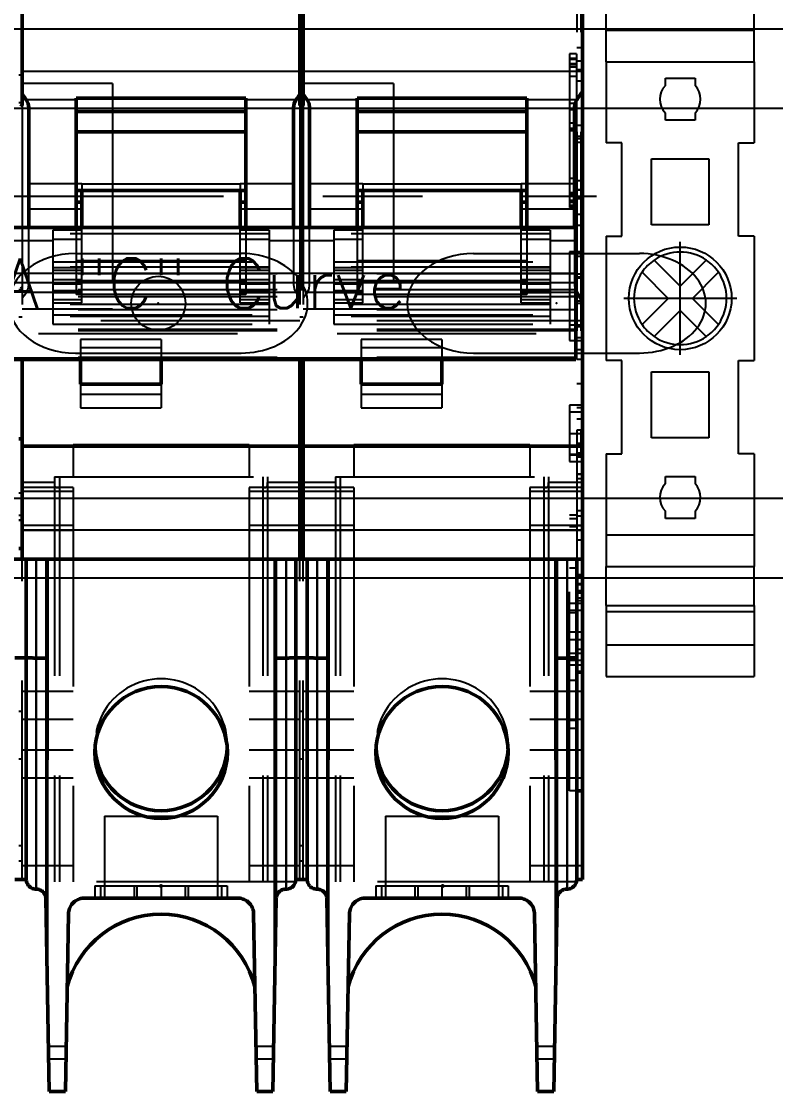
# Model space of a CAD drawing. Header units: inches. Extents: x 0.1 to 89.7, y 0.1 to 57.6.
# Drawn here: x 10.906 to 12.804, y 16.532 to 19.226 of the extents above; entities that cross this region are included whole.
import ezdxf
from ezdxf.enums import TextEntityAlignment as Align

# ---------------------------------------------------------------- set-up
doc = ezdxf.new("R2010")
doc.units = ezdxf.units.IN
doc.header["$MEASUREMENT"] = 0
for name, pattern in [('CENTER', [2, 1.25, -0.25, 0.25, -0.25]), ('DASHED', [0.75, 0.5, -0.25]), ('DOT_CENTER', [14, 12, -1, 0, -1])]:
    doc.linetypes.add(name, pattern=pattern)
for name, color, linetype in [('1', 7, 'Continuous'), ('PMISC', 7, 'Continuous'), ('PRTG', 130, 'Continuous'), ('PSYMS', 7, 'Continuous')]:
    doc.layers.add(name, color=color, linetype=linetype)
for name, color, linetype, lineweight in [('2d ConnectionPoints', 7, 'Continuous', 50), ('AM_0', 7, 'Continuous', 50), ('AM_4', 3, 'Continuous', 25), ('AM_7', 7, 'CENTER', 25), ('AM_9', 6, 'DASHED', 25)]:
    doc.layers.add(name, color=color, linetype=linetype, lineweight=lineweight)
doc.styles.get("Standard").update_dxf_attribs({"font": 'arial.ttf'})
doc.styles.add('WD', font='romans.shx', dxfattribs={"height": 0.185})

# ---------------------------------------------------------------- blocks, each defined once
blk = doc.blocks.new('E_NS_35_N-select__2', base_point=(-140.35, 64.25))
at = {"color": 7, "linetype": 'Continuous'}
for p, q in [((-138.317, 73.75), (-140.35, 73.75)), ((-140.35, 64.25), (-140.35, 73.75)), ((-138.317, 73.75), (-136.174, 73.75)), ((-138.317, 64.25), (-138.317, 73.75)), ((-136.174, 73.75), (-135.791, 73.75)), ((-136.174, 64.25), (-136.174, 73.75)), ((-133.283, 73.75), (-135.791, 73.75)), ((-135.791, 73.75), (-135.791, 64.25)), ((-131.25, 73.75), (-133.283, 73.75)), ((-133.283, 64.25), (-133.283, 73.75)), ((-131.25, 73.75), (-126.05, 73.75)), ((-131.25, 64.25), (-131.25, 73.75)), ((-126.05, 72.75), (-126.05, 73.75)), ((-120.05, 73.75), (-120.05, 72.75)), ((-120.05, 73.75), (-112.05, 73.75)), ((-112.05, 72.75), (-112.05, 73.75)), ((-106.05, 73.75), (-106.05, 72.75)), ((-106.05, 73.75), (-100.85, 73.75)), ((-100.85, 73.75), (-98.817, 73.75)), ((-100.85, 64.25), (-100.85, 73.75)), ((-96.309, 73.75), (-98.817, 73.75)), ((-98.817, 64.25), (-98.817, 73.75)), ((-96.309, 73.75), (-95.926, 73.75)), ((-96.309, 64.25), (-96.309, 73.75)), ((-95.926, 73.75), (-93.783, 73.75)), ((-95.926, 64.25), (-95.926, 73.75)), ((-93.783, 73.75), (-91.75, 73.75)), ((-93.783, 64.25), (-93.783, 73.75)), ((-91.75, 64.25), (-91.75, 73.75)), ((-120.05, 72.75), (-126.05, 72.75)), ((-106.05, 72.75), (-112.05, 72.75)), ((-117.726, 71.454), (-117.727, 71.455)), ((-116.05, 69.778), (-117.726, 71.454)), ((-114.374, 71.454), (-116.05, 69.778)), ((-114.373, 71.455), (-114.374, 71.454)), ((-125.025, 67.156), (-125.025, 70.844)), ((-125.025, 70.844), (-120.775, 70.844)), ((-120.775, 70.844), (-120.775, 67.156)), ((-118.505, 70.677), (-118.504, 70.676)), ((-118.504, 70.676), (-116.828, 69)), ((-115.272, 69), (-113.596, 70.676)), ((-113.596, 70.676), (-113.595, 70.677)), ((-111.325, 67.156), (-111.325, 70.844)), ((-111.325, 70.844), (-107.075, 70.844)), ((-107.075, 70.844), (-107.075, 67.156)), ((-130.2, 68.045), (-130.2, 69.955)), ((-130.2, 69.955), (-129.739, 69.955)), ((-127.961, 69.955), (-127.5, 69.955)), ((-127.5, 69.955), (-127.5, 68.045)), ((-104.6, 69.955), (-104.139, 69.955)), ((-104.6, 68.045), (-104.6, 69.955)), ((-102.361, 69.955), (-101.9, 69.955)), ((-101.9, 69.955), (-101.9, 68.045)), ((-116.828, 69), (-118.504, 67.324)), ((-113.596, 67.324), (-115.272, 69)), ((-117.726, 66.546), (-116.05, 68.222)), ((-116.05, 68.222), (-114.374, 66.546)), ((-129.739, 68.045), (-130.2, 68.045)), ((-127.5, 68.045), (-127.961, 68.045)), ((-104.139, 68.045), (-104.6, 68.045)), ((-101.9, 68.045), (-102.361, 68.045)), ((-120.775, 67.156), (-125.025, 67.156)), ((-118.504, 67.324), (-118.505, 67.323)), ((-113.595, 67.323), (-113.596, 67.324)), ((-107.075, 67.156), (-111.325, 67.156)), ((-117.727, 66.545), (-117.726, 66.546)), ((-114.374, 66.546), (-114.373, 66.545)), ((-126.05, 65.25), (-126.05, 64.25)), ((-120.05, 65.25), (-126.05, 65.25)), ((-120.05, 64.25), (-120.05, 65.25)), ((-112.05, 65.25), (-112.05, 64.25)), ((-106.05, 65.25), (-112.05, 65.25)), ((-106.05, 64.25), (-106.05, 65.25)), ((-138.317, 64.25), (-140.35, 64.25)), ((-138.317, 64.25), (-136.174, 64.25)), ((-136.174, 64.25), (-135.791, 64.25)), ((-133.283, 64.25), (-135.791, 64.25)), ((-131.25, 64.25), (-133.283, 64.25)), ((-131.25, 64.25), (-126.05, 64.25)), ((-120.05, 64.25), (-112.05, 64.25)), ((-106.05, 64.25), (-100.85, 64.25)), ((-100.85, 64.25), (-98.817, 64.25)), ((-96.309, 64.25), (-98.817, 64.25)), ((-96.309, 64.25), (-95.926, 64.25)), ((-95.926, 64.25), (-93.783, 64.25)), ((-93.783, 64.25), (-91.75, 64.25))]:
    blk.add_line(p, q, dxfattribs=at)
blk.add_circle((-116.05, 69), 3.3, dxfattribs=at)
for centre, radius, start, end in [((-116.05, 69), 2.973, 55.66247, 124.33753), ((-116.05, 69), 2.972, 124.33441, 145.66559), ((-116.05, 69), 2.972, 34.33441, 55.66559), ((-128.85, 69), 1.305, 47.03291, 132.96709), ((-116.05, 69), 2.973, 145.66247, 214.33753), ((-116.05, 69), 2.973, 325.66247, 34.33753), ((-103.25, 69), 1.305, 47.03291, 132.96709), ((-128.85, 69), 1.305, 227.03291, 312.96709), ((-103.25, 69), 1.305, 227.03291, 312.96709), ((-116.05, 69), 2.972, 214.33441, 235.66559), ((-116.05, 69), 2.972, 304.33441, 325.66559), ((-116.05, 69), 2.973, 235.66247, 304.33753)]:
    blk.add_arc(centre, radius, start, end, dxfattribs=at)
at = {"layer": '1', "color": 2, "linetype": 'DOT_CENTER'}
for p, q in [((-116.05, 72.63), (-116.05, 65.37)), ((-112.42, 69), (-119.68, 69))]:
    blk.add_line(p, q, dxfattribs=at)
blk = doc.blocks.new('PHOENIX_END_CLAMP_1')
at = {"xscale": 0.03909317721805836, "yscale": 0.03909317721805836, "zscale": 0.03909317721805836, "rotation": 270}
blk.add_blockref('E_NS_35_N-select__2', (0, 1.8999), dxfattribs=at)
at = {"style": 'WD', "width": 0.7}
for tag, p in [('DESC1', (0.1875, 2.4688)), ('DESC2', (0.1875, 2.3125)), ('DESC3', (0.1875, 2.1646))]:
    blk.add_attdef(tag, text='', height=0.125, dxfattribs=at).set_placement(p, align=Align.CENTER)
at = {"style": 'WD'}
blk.add_attdef('TAG1', text='', height=0.125, dxfattribs=at).set_placement((0.1875, 2), align=Align.CENTER)
at = {"style": 'WD', "flags": 9}
blk.add_attdef('FAMILY', (0.3922, 1.9648), '', height=0.01, dxfattribs=at)
for tag, p in [('MFG', (0.4153, 1.9012)), ('CAT', (0.4172, 1.9207)), ('ASSYCODE', (0.4175, 1.8839))]:
    blk.add_attdef(tag, text='', height=0.01, dxfattribs=at).set_placement(p, align=Align.CENTER)
blk = doc.blocks.new('1489_3P_MINIATURE')
at = {"layer": '2d ConnectionPoints'}
for p in [(1.0934, 0.5169), (1.8008, 0.5169)]:
    blk.add_point(p, dxfattribs=at)
at = {"layer": 'AM_0'}
for p, q in [((2.1515, 0.5331), (2.1515, 3.9669)), ((0.7447, 3.1622), (0.7447, 2.4779)), ((1.442, 3.1622), (1.442, 2.4779)), ((1.4501, 3.1622), (1.4501, 2.4779)), ((0.7447, 2.4779), (0.7407, 2.4811)), ((0.8805, 2.4968), (1.3062, 2.4968)), ((0.8805, 2.1712), (0.8805, 2.4968)), ((1.3062, 2.1712), (1.3062, 2.4968)), ((1.4461, 2.4811), (1.442, 2.4779)), ((1.4461, 2.4811), (1.4461, 2.1712)), ((1.4501, 2.4779), (1.4461, 2.4811)), ((1.5859, 2.4968), (2.0116, 2.4968)), ((1.5859, 2.1712), (1.5859, 2.4968)), ((2.0116, 2.1712), (2.0116, 2.4968)), ((0.7609, 2.1712), (0.7609, 2.472)), ((1.3062, 2.4628), (0.8805, 2.4628)), ((1.4258, 2.472), (1.4258, 2.1712)), ((1.4664, 2.1712), (1.4664, 2.472)), ((2.0116, 2.4628), (1.5859, 2.4628)), ((2.1312, 2.472), (2.1312, 2.1712)), ((1.3062, 2.4122), (0.8805, 2.4122)), ((2.0116, 2.4122), (1.5859, 2.4122)), ((0.8805, 2.2648), (1.3062, 2.2648)), ((0.8947, 2.2648), (0.8947, 2.1712)), ((1.292, 2.2648), (1.292, 2.1712)), ((1.5859, 2.2648), (2.0116, 2.2648)), ((1.6001, 2.2648), (1.6001, 2.1712)), ((1.9974, 2.2648), (1.9974, 2.1712)), ((0.8947, 2.2352), (0.8805, 2.2352)), ((1.3062, 2.2352), (1.292, 2.2352)), ((1.6001, 2.2352), (1.5859, 2.2352)), ((2.0116, 2.2352), (1.9974, 2.2352)), ((2.1353, 2.1712), (0.0353, 2.1712)), ((2.1353, 2.1712), (2.1353, 1.84)), ((2.1349, 2.0116), (2.1372, 2.0079)), ((0.0353, 1.84), (2.1353, 1.84)), ((0.7447, 1.84), (0.7447, 1.3378)), ((0.8907, 1.84), (0.8907, 1.778)), ((1.0934, 1.84), (1.0934, 1.778)), ((1.442, 1.84), (1.442, 1.3378)), ((1.4501, 1.84), (1.4501, 1.3378)), ((1.5961, 1.84), (1.5961, 1.778)), ((1.7988, 1.84), (1.7988, 1.778)), ((1.0934, 1.778), (0.8907, 1.778)), ((1.7988, 1.778), (1.5961, 1.778)), ((0.7447, 1.6405), (0.7366, 1.6405)), ((1.442, 1.6216), (0.7447, 1.6216)), ((1.4501, 1.6405), (1.442, 1.6405)), ((2.1515, 1.6216), (1.4501, 1.6216)), ((0.7447, 1.3652), (0.7366, 1.3652)), ((1.4501, 1.3652), (1.442, 1.3652)), ((2.1515, 1.3378), (0.0353, 1.3378)), ((0.7549, 1.3378), (0.7549, 0.5331)), ((0.8069, 0.3274), (0.8072, 1.3378)), ((1.3795, 1.3378), (1.3798, 0.3274)), ((1.4319, 1.3378), (1.4319, 0.5331)), ((1.4603, 1.3378), (1.4603, 0.5331)), ((1.5123, 0.3274), (1.5126, 1.3378)), ((2.0849, 1.3378), (2.0852, 0.3274)), ((2.1373, 1.3378), (2.1373, 0.5331)), ((2.1373, 1.2973), (2.1515, 1.2973)), ((2.1515, 1.2568), (2.1373, 1.2568)), ((0.7549, 1.0905), (0.7265, 1.0905)), ((0.7799, 1.0896), (0.7792, 1.0896)), ((0.8069, 1.0833), (0.8042, 1.0888)), ((1.3826, 1.0888), (1.3798, 1.0833)), ((1.4076, 1.0896), (1.4069, 1.0896)), ((1.4603, 1.0905), (1.4319, 1.0905)), ((1.4853, 1.0896), (1.4846, 1.0896)), ((1.5123, 1.0833), (1.5096, 1.0888)), ((2.088, 1.0888), (2.0852, 1.0833)), ((2.113, 1.0896), (2.1123, 1.0896)), ((2.1373, 1.0541), (2.1515, 1.0541)), ((2.1373, 0.7561), (2.1515, 0.7561)), ((0.7265, 0.5331), (0.7549, 0.5331)), ((1.4319, 0.5331), (1.4603, 0.5331)), ((2.1373, 0.5331), (2.1515, 0.5331)), ((0.7792, 0.5088), (0.7799, 0.5088)), ((0.8042, 0.4849), (0.8126, 0)), ((0.9015, 0.4865), (1.2853, 0.4865)), ((1.3741, 0), (1.3826, 0.4849)), ((1.4069, 0.5088), (1.4076, 0.5088)), ((1.4846, 0.5088), (1.4853, 0.5088)), ((1.5096, 0.4849), (1.518, 0)), ((1.6069, 0.4865), (1.9907, 0.4865)), ((2.0795, 0), (2.088, 0.4849)), ((2.1123, 0.5088), (2.113, 0.5088)), ((0.8532, 0), (0.861, 0.4467)), ((1.3258, 0.4467), (1.3336, 0)), ((1.5586, 0), (1.5664, 0.4467)), ((2.0312, 0.4467), (2.039, 0)), ((0.8532, 0), (0.8126, 0)), ((1.3741, 0), (1.3336, 0)), ((1.5586, 0), (1.518, 0)), ((2.0795, 0), (2.039, 0))]:
    blk.add_line(p, q, dxfattribs=at)
for points in [[(0.7447, 2.5069), (0.7501, 2.4987), (0.7549, 2.4921)], [(1.4318, 2.4921), (1.4365, 2.4985), (1.442, 2.5069)], [(1.4501, 2.5069), (1.4555, 2.4987), (1.4603, 2.4921)], [(2.1372, 2.4921), (2.142, 2.4987), (2.1478, 2.5075), (2.1515, 2.5137)], [(0.7609, 2.472), (0.7595, 2.4828), (0.7549, 2.4921)], [(1.4318, 2.4921), (1.4273, 2.4831), (1.4258, 2.472)], [(1.4664, 2.472), (1.4649, 2.4828), (1.4603, 2.4921)], [(2.1372, 2.4921), (2.1327, 2.4831), (2.1312, 2.472)], [(2.1515, 1.9863), (2.1457, 1.9959), (2.1402, 2.004), (2.1372, 2.0079)], [(0.7792, 1.0896), (0.7771, 1.0896), (0.775, 1.0896), (0.7729, 1.0896), (0.7709, 1.0897), (0.7689, 1.0897), (0.767, 1.0897), (0.7652, 1.0898), (0.7636, 1.0898), (0.762, 1.0899), (0.7606, 1.0899), (0.7593, 1.09), (0.7581, 1.09), (0.7571, 1.0901), (0.7563, 1.0902), (0.7557, 1.0902), (0.7552, 1.0903), (0.755, 1.0904), (0.7549, 1.0905)], [(0.8042, 1.0888), (0.804, 1.0888), (0.8037, 1.0889), (0.8032, 1.089), (0.8026, 1.0891), (0.8017, 1.0891), (0.8007, 1.0892), (0.7995, 1.0893), (0.7982, 1.0893), (0.7967, 1.0894), (0.7952, 1.0894), (0.7935, 1.0895), (0.7916, 1.0895), (0.7897, 1.0895), (0.7878, 1.0896), (0.7857, 1.0896), (0.7837, 1.0896), (0.7815, 1.0896), (0.7799, 1.0896)], [(1.4069, 1.0896), (1.4048, 1.0896), (1.4027, 1.0896), (1.4006, 1.0896), (1.3986, 1.0896), (1.3966, 1.0895), (1.3947, 1.0895), (1.393, 1.0895), (1.3913, 1.0894), (1.3897, 1.0894), (1.3883, 1.0893), (1.387, 1.0892), (1.3858, 1.0892), (1.3849, 1.0891), (1.384, 1.089), (1.3834, 1.089), (1.383, 1.0889), (1.3827, 1.0888), (1.3826, 1.0888)], [(1.4319, 1.0905), (1.4318, 1.0904), (1.4315, 1.0903), (1.4311, 1.0902), (1.4304, 1.0902), (1.4296, 1.0901), (1.4286, 1.09), (1.4275, 1.09), (1.4262, 1.0899), (1.4248, 1.0899), (1.4232, 1.0898), (1.4215, 1.0898), (1.4197, 1.0897), (1.4178, 1.0897), (1.4159, 1.0897), (1.4139, 1.0896), (1.4118, 1.0896), (1.4097, 1.0896), (1.4076, 1.0896)], [(1.4846, 1.0896), (1.4825, 1.0896), (1.4804, 1.0896), (1.4783, 1.0896), (1.4763, 1.0897), (1.4743, 1.0897), (1.4724, 1.0897), (1.4706, 1.0898), (1.469, 1.0898), (1.4674, 1.0899), (1.466, 1.0899), (1.4647, 1.09), (1.4635, 1.09), (1.4625, 1.0901), (1.4617, 1.0902), (1.4611, 1.0902), (1.4606, 1.0903), (1.4604, 1.0904), (1.4603, 1.0905)], [(1.5096, 1.0888), (1.5094, 1.0888), (1.5091, 1.0889), (1.5086, 1.089), (1.508, 1.0891), (1.5071, 1.0891), (1.5061, 1.0892), (1.5049, 1.0893), (1.5036, 1.0893), (1.5022, 1.0894), (1.5006, 1.0894), (1.4989, 1.0895), (1.497, 1.0895), (1.4951, 1.0895), (1.4932, 1.0896), (1.4911, 1.0896), (1.4891, 1.0896), (1.487, 1.0896), (1.4853, 1.0896)], [(2.1123, 1.0896), (2.1102, 1.0896), (2.1081, 1.0896), (2.106, 1.0896), (2.104, 1.0896), (2.102, 1.0895), (2.1001, 1.0895), (2.0984, 1.0895), (2.0967, 1.0894), (2.0951, 1.0894), (2.0937, 1.0893), (2.0924, 1.0892), (2.0912, 1.0892), (2.0903, 1.0891), (2.0895, 1.089), (2.0888, 1.089), (2.0884, 1.0889), (2.0881, 1.0888), (2.088, 1.0888)], [(2.1373, 1.0905), (2.1372, 1.0904), (2.1369, 1.0903), (2.1365, 1.0902), (2.1358, 1.0902), (2.135, 1.0901), (2.134, 1.09), (2.1329, 1.09), (2.1316, 1.0899), (2.1302, 1.0899), (2.1286, 1.0898), (2.1269, 1.0898), (2.1251, 1.0897), (2.1233, 1.0897), (2.1213, 1.0897), (2.1193, 1.0896), (2.1172, 1.0896), (2.1151, 1.0896), (2.113, 1.0896)], [(0.7549, 0.5331), (0.755, 0.531), (0.7552, 0.5289), (0.7557, 0.5268), (0.7563, 0.5248), (0.7571, 0.5228), (0.7581, 0.5209), (0.7593, 0.5192), (0.7606, 0.5175), (0.762, 0.5159), (0.7636, 0.5145), (0.7652, 0.5132), (0.767, 0.512), (0.7689, 0.5111), (0.7709, 0.5103), (0.7729, 0.5096), (0.775, 0.5092), (0.7771, 0.5089), (0.7792, 0.5088)], [(1.4076, 0.5088), (1.4097, 0.5089), (1.4118, 0.5092), (1.4139, 0.5096), (1.4159, 0.5103), (1.4178, 0.5111), (1.4197, 0.512), (1.4215, 0.5132), (1.4232, 0.5145), (1.4248, 0.5159), (1.4262, 0.5175), (1.4275, 0.5192), (1.4286, 0.5209), (1.4296, 0.5228), (1.4304, 0.5248), (1.4311, 0.5268), (1.4315, 0.5289), (1.4318, 0.531), (1.4319, 0.5331)], [(1.4603, 0.5331), (1.4604, 0.531), (1.4606, 0.5289), (1.4611, 0.5268), (1.4617, 0.5248), (1.4625, 0.5228), (1.4635, 0.5209), (1.4647, 0.5192), (1.466, 0.5175), (1.4674, 0.5159), (1.469, 0.5145), (1.4706, 0.5132), (1.4724, 0.512), (1.4743, 0.5111), (1.4763, 0.5103), (1.4783, 0.5096), (1.4804, 0.5092), (1.4825, 0.5089), (1.4846, 0.5088)], [(2.113, 0.5088), (2.1151, 0.5089), (2.1172, 0.5092), (2.1193, 0.5096), (2.1213, 0.5103), (2.1233, 0.5111), (2.1251, 0.512), (2.1269, 0.5132), (2.1286, 0.5145), (2.1302, 0.5159), (2.1316, 0.5175), (2.1329, 0.5192), (2.134, 0.5209), (2.135, 0.5228), (2.1358, 0.5248), (2.1365, 0.5268), (2.1369, 0.5289), (2.1372, 0.531), (2.1373, 0.5331)], [(0.7799, 0.5088), (0.782, 0.5087), (0.7841, 0.5084), (0.7861, 0.508), (0.7882, 0.5073), (0.7901, 0.5065), (0.792, 0.5055), (0.7938, 0.5044), (0.7955, 0.5031), (0.7971, 0.5017), (0.7985, 0.5001), (0.7998, 0.4984), (0.8009, 0.4966), (0.8019, 0.4947), (0.8027, 0.4928), (0.8033, 0.4908), (0.8038, 0.4887), (0.8041, 0.4866), (0.8042, 0.4849)], [(0.861, 0.4467), (0.8612, 0.4502), (0.8617, 0.4537), (0.8625, 0.4571), (0.8637, 0.4605), (0.8651, 0.4637), (0.8668, 0.4668), (0.8687, 0.4698), (0.8709, 0.4725), (0.8733, 0.4751), (0.876, 0.4775), (0.8788, 0.4796), (0.8819, 0.4814), (0.885, 0.483), (0.8883, 0.4843), (0.8917, 0.4853), (0.8952, 0.486), (0.8987, 0.4864), (0.9015, 0.4865)], [(1.2853, 0.4865), (1.2888, 0.4863), (1.2923, 0.4859), (1.2957, 0.4851), (1.2991, 0.484), (1.3024, 0.4827), (1.3055, 0.4811), (1.3085, 0.4792), (1.3113, 0.477), (1.3139, 0.4746), (1.3163, 0.472), (1.3185, 0.4692), (1.3204, 0.4662), (1.322, 0.4631), (1.3233, 0.4598), (1.3244, 0.4564), (1.3252, 0.453), (1.3256, 0.4495), (1.3258, 0.4467)], [(1.3826, 0.4849), (1.3827, 0.487), (1.383, 0.4891), (1.3835, 0.4912), (1.3842, 0.4932), (1.385, 0.4951), (1.3861, 0.497), (1.3872, 0.4988), (1.3885, 0.5004), (1.39, 0.502), (1.3916, 0.5034), (1.3933, 0.5046), (1.3951, 0.5057), (1.397, 0.5067), (1.399, 0.5075), (1.401, 0.5081), (1.4031, 0.5085), (1.4052, 0.5087), (1.4069, 0.5088)], [(1.4853, 0.5088), (1.4874, 0.5087), (1.4895, 0.5084), (1.4916, 0.508), (1.4936, 0.5073), (1.4955, 0.5065), (1.4974, 0.5055), (1.4992, 0.5044), (1.5009, 0.5031), (1.5025, 0.5017), (1.5039, 0.5001), (1.5052, 0.4984), (1.5063, 0.4966), (1.5073, 0.4947), (1.5081, 0.4928), (1.5088, 0.4908), (1.5092, 0.4887), (1.5095, 0.4866), (1.5096, 0.4849)], [(1.5664, 0.4467), (1.5666, 0.4502), (1.5671, 0.4537), (1.5679, 0.4571), (1.5691, 0.4605), (1.5705, 0.4637), (1.5722, 0.4668), (1.5741, 0.4698), (1.5763, 0.4725), (1.5787, 0.4751), (1.5814, 0.4775), (1.5842, 0.4796), (1.5873, 0.4814), (1.5904, 0.483), (1.5937, 0.4843), (1.5971, 0.4853), (1.6006, 0.486), (1.6041, 0.4864), (1.6069, 0.4865)], [(1.9907, 0.4865), (1.9942, 0.4863), (1.9977, 0.4859), (2.0011, 0.4851), (2.0045, 0.484), (2.0078, 0.4827), (2.0109, 0.4811), (2.0139, 0.4792), (2.0167, 0.477), (2.0193, 0.4746), (2.0217, 0.472), (2.0239, 0.4692), (2.0258, 0.4662), (2.0274, 0.4631), (2.0288, 0.4598), (2.0298, 0.4564), (2.0306, 0.453), (2.031, 0.4495), (2.0312, 0.4467)], [(2.088, 0.4849), (2.0881, 0.487), (2.0884, 0.4891), (2.0889, 0.4912), (2.0896, 0.4932), (2.0904, 0.4951), (2.0915, 0.497), (2.0926, 0.4988), (2.094, 0.5004), (2.0954, 0.502), (2.097, 0.5034), (2.0987, 0.5046), (2.1005, 0.5057), (2.1024, 0.5067), (2.1044, 0.5075), (2.1064, 0.5081), (2.1085, 0.5085), (2.1106, 0.5087), (2.1123, 0.5088)]]:
    blk.add_lwpolyline(points, dxfattribs=at)
for centre in [(1.0934, 0.2027), (1.7988, 0.2027)]:
    blk.add_arc(centre, 0.2432, 14.3926, 165.6074, dxfattribs=at)
for centre in [(1.0936, 0.8525), (1.7991, 0.8525)]:
    blk.add_ellipse(centre, major_axis=(-0.1662, 0), ratio=0.997564, dxfattribs=at)
for centre in [(1.0936, 0.8716), (1.7991, 0.8716)]:
    blk.add_ellipse(centre, major_axis=(-0.1662, 0), ratio=0.997564, start_param=0.057594, end_param=3.083999, dxfattribs=at)
at = {"layer": 'AM_4'}
for p, q in [((1.442, 2.5634), (0.7447, 2.5634)), ((2.1515, 2.5634), (1.4501, 2.5634)), ((0.7447, 2.554), (0.7366, 2.554)), ((1.4501, 2.554), (1.442, 2.554)), ((0.7447, 2.4848), (0.7366, 2.4848)), ((0.8805, 2.4921), (0.7549, 2.4921)), ((1.4318, 2.4921), (1.3062, 2.4921)), ((1.4501, 2.4848), (1.442, 2.4848)), ((1.5859, 2.4921), (1.4603, 2.4921)), ((2.1372, 2.4921), (2.0116, 2.4921)), ((2.1353, 2.0559), (0.0353, 2.0559)), ((2.1353, 2.0325), (0.0353, 2.0325)), ((2.1372, 2.0079), (2.1353, 2.0079)), ((2.1515, 1.9366), (2.1353, 1.9366)), ((2.1353, 1.8434), (0.0353, 1.8434)), ((0.7447, 1.4358), (0.7366, 1.4358)), ((1.4501, 1.4358), (1.442, 1.4358)), ((1.442, 1.4106), (0.7447, 1.4106)), ((2.1515, 1.4106), (1.4501, 1.4106)), ((0.7792, 1.3378), (0.7792, 0.5088)), ((0.7799, 1.3378), (0.7799, 0.5088)), ((0.8042, 1.3378), (0.8042, 0.4849)), ((1.3826, 1.3378), (1.3826, 0.4849)), ((1.4069, 1.3378), (1.4069, 0.5088)), ((1.4076, 1.3378), (1.4076, 0.5088)), ((1.4846, 1.3378), (1.4846, 0.5088)), ((1.4853, 1.3378), (1.4853, 0.5088)), ((1.5096, 1.3378), (1.5096, 0.4849)), ((2.088, 1.3378), (2.088, 0.4849)), ((2.1123, 1.3378), (2.1123, 0.5088)), ((2.113, 1.3378), (2.113, 0.5088)), ((2.1373, 1.277), (2.1515, 1.277)), ((2.1373, 1.2746), (2.1515, 1.2746)), ((0.8552, 0.1131), (0.8107, 0.1131)), ((1.3761, 0.1131), (1.3316, 0.1131)), ((1.5606, 0.1131), (1.5161, 0.1131)), ((2.0815, 0.1131), (2.037, 0.1131))]:
    blk.add_line(p, q, dxfattribs=at)
at = {"layer": 'AM_7'}
for p, q in [((2.1522, 2.4), (2.1357, 2.4)), ((0, 2.25), (2.1868, 2.25)), ((2.1517, 2.2236), (2.1472, 2.2236)), ((2.1174, 1.9986), (2.1531, 1.9986)), ((2.1531, 1.9257), (2.1174, 1.9257)), ((2.1174, 1.6541), (2.1531, 1.6541)), ((2.1531, 1.6014), (2.1174, 1.6014)), ((2.1181, 1.2041), (2.1382, 1.2041)), ((2.1174, 1.1554), (2.1531, 1.1554)), ((2.1181, 1.0845), (2.1382, 1.0845))]:
    blk.add_line(p, q, dxfattribs=at)
at = {"layer": 'AM_9'}
for p, q in [((2.1373, 3.1622), (2.1373, 1.3378)), ((2.1474, 3.1622), (2.1474, 1.6054)), ((2.1515, 2.623), (2.1373, 2.623)), ((2.1191, 2.608), (2.1191, 2.2216)), ((2.1365, 2.608), (2.1191, 2.608)), ((2.1365, 2.5965), (2.1191, 2.5965)), ((2.1365, 2.594), (2.1191, 2.594)), ((2.1365, 2.5828), (2.1191, 2.5828)), ((2.1365, 2.608), (2.1365, 2.2216)), ((2.1373, 2.5901), (2.1515, 2.5901)), ((2.1365, 2.58), (2.1191, 2.58)), ((2.1365, 2.5747), (2.1191, 2.5747)), ((2.1373, 2.5686), (2.1515, 2.5686)), ((0.9718, 2.5338), (0.7447, 2.5338)), ((0.9718, 2.5338), (0.9718, 1.9662)), ((1.6772, 2.5338), (1.4501, 2.5338)), ((1.6772, 2.5338), (1.6772, 1.9662)), ((2.1365, 2.5506), (2.1191, 2.5506)), ((2.1373, 2.5405), (2.1365, 2.5405)), ((2.1373, 2.5403), (2.1515, 2.5403)), ((0.7447, 2.4779), (0.7447, 1.84)), ((1.442, 2.4779), (1.442, 1.84)), ((1.4501, 2.4779), (1.4501, 1.84)), ((2.1373, 2.4835), (2.1191, 2.4835)), ((2.1373, 2.4671), (2.1191, 2.4671)), ((2.1365, 2.4336), (2.1191, 2.4336)), ((2.1365, 2.4352), (2.1373, 2.4352)), ((2.1373, 2.4286), (2.1515, 2.4286)), ((2.1365, 2.4201), (2.1191, 2.4201)), ((2.1365, 2.4167), (2.1191, 2.4167)), ((2.1191, 2.415), (2.1365, 2.415)), ((2.1373, 2.3948), (2.1515, 2.3948)), ((2.1373, 2.3856), (2.1515, 2.3856)), ((2.1474, 2.3634), (2.1515, 2.3634)), ((2.1474, 2.331), (2.1515, 2.331)), ((2.1365, 2.2944), (2.1191, 2.2944)), ((2.1373, 2.2893), (2.1515, 2.2893)), ((0.8947, 2.2814), (0.7609, 2.2814)), ((0.8947, 2.2814), (0.8947, 2.2648)), ((0.8947, 2.281), (1.292, 2.281)), ((1.292, 2.2814), (1.292, 2.2648)), ((1.4258, 2.2814), (1.292, 2.2814)), ((1.6001, 2.2814), (1.4664, 2.2814)), ((1.6001, 2.2814), (1.6001, 2.2648)), ((1.6001, 2.281), (1.9974, 2.281)), ((1.9974, 2.2814), (1.9974, 2.2648)), ((2.1312, 2.2814), (1.9974, 2.2814)), ((2.1373, 2.2671), (2.1515, 2.2671)), ((2.1373, 2.2662), (2.1474, 2.2662)), ((2.1515, 2.2845), (2.1474, 2.2845)), ((2.1365, 2.2587), (2.1191, 2.2587)), ((2.1365, 2.2543), (2.1191, 2.2543)), ((2.1365, 2.2391), (2.1191, 2.2391)), ((2.1365, 2.2389), (2.1191, 2.2389)), ((2.1365, 2.2369), (2.1191, 2.2369)), ((2.1365, 2.2346), (2.1191, 2.2346)), ((2.1373, 2.2454), (2.1515, 2.2454)), ((2.1373, 2.2444), (2.1515, 2.2444)), ((0.7609, 2.2186), (0.8947, 2.2186)), ((1.292, 2.2186), (1.4258, 2.2186)), ((1.4664, 2.2186), (1.6001, 2.2186)), ((1.9974, 2.2186), (2.1312, 2.2186)), ((2.1365, 2.227), (2.1191, 2.227)), ((2.1191, 2.2265), (2.1365, 2.2265)), ((2.1191, 2.2216), (2.1365, 2.2216)), ((2.1373, 2.2054), (2.1474, 2.2054)), ((2.1474, 2.1944), (2.1515, 2.1944)), ((2.1474, 2.1909), (2.1515, 2.1909)), ((0.7609, 2.028), (0.7609, 2.1712)), ((0.8218, 2.1651), (0.8218, 1.9285)), ((0.8947, 2.1651), (0.8218, 2.1651)), ((1.365, 2.1557), (0.8218, 2.1557)), ((0.8805, 2.1712), (0.8805, 2.0032)), ((0.8947, 1.9824), (0.8947, 2.1712)), ((1.292, 1.9824), (1.292, 2.1712)), ((1.365, 2.1651), (1.292, 2.1651)), ((1.3062, 2.1712), (1.3062, 2.0032)), ((1.365, 2.1651), (1.365, 1.9285)), ((1.4258, 2.1712), (1.4258, 2.028)), ((1.4461, 2.1712), (1.4461, 2.0189)), ((1.4664, 2.028), (1.4664, 2.1712)), ((1.5272, 2.1651), (1.5272, 1.9285)), ((1.6001, 2.1651), (1.5272, 2.1651)), ((2.0704, 2.1557), (1.5272, 2.1557)), ((1.5859, 2.1712), (1.5859, 2.0032)), ((1.6001, 1.9824), (1.6001, 2.1712)), ((1.9974, 1.9824), (1.9974, 2.1712)), ((2.0704, 2.1651), (1.9974, 2.1651)), ((2.0116, 2.1712), (2.0116, 2.0032)), ((2.0704, 2.1651), (2.0704, 1.9285)), ((2.1312, 2.1712), (2.1312, 2.028)), ((2.1373, 2.177), (2.1515, 2.177)), ((2.1474, 2.1726), (2.1515, 2.1726)), ((2.1474, 2.169), (2.1515, 2.169)), ((2.1474, 2.1628), (2.1515, 2.1628)), ((0.8218, 2.138), (0.6596, 2.138)), ((0.8947, 2.1415), (0.8218, 2.1415)), ((1.365, 2.1415), (1.292, 2.1415)), ((1.5272, 2.138), (1.365, 2.138)), ((1.6001, 2.1415), (1.5272, 2.1415)), ((2.0704, 2.1415), (1.9974, 2.1415)), ((2.1353, 2.138), (2.0704, 2.138)), ((2.1474, 2.1366), (2.1515, 2.1366)), ((2.1191, 2.1101), (2.1191, 1.8872)), ((2.1474, 2.1101), (2.1191, 2.1101)), ((2.1373, 2.1082), (2.1515, 2.1082)), ((2.1373, 2.0992), (2.1515, 2.0992)), ((2.1515, 2.1109), (2.1474, 2.1109)), ((2.1474, 2.1104), (2.1515, 2.1104)), ((0.8218, 2.0853), (1.365, 2.0853)), ((1.365, 2.0719), (0.8218, 2.0719)), ((1.3062, 2.0878), (0.8805, 2.0878)), ((1.5272, 2.0853), (2.0704, 2.0853)), ((2.0704, 2.0719), (1.5272, 2.0719)), ((2.0116, 2.0878), (1.5859, 2.0878)), ((2.1474, 2.0709), (2.1515, 2.0709)), ((2.1353, 2.0552), (0.0353, 2.0552)), ((0.8947, 2.0704), (0.8218, 2.0704)), ((0.8947, 2.0631), (0.8218, 2.0631)), ((1.365, 2.0704), (1.292, 2.0704)), ((1.365, 2.0631), (1.292, 2.0631)), ((1.6001, 2.0704), (1.5272, 2.0704)), ((1.6001, 2.0631), (1.5272, 2.0631)), ((2.0704, 2.0704), (1.9974, 2.0704)), ((2.0704, 2.0631), (1.9974, 2.0631)), ((2.1373, 2.0553), (2.1515, 2.0553)), ((2.1373, 2.0475), (2.1515, 2.0475)), ((2.1373, 2.0454), (2.1515, 2.0454)), ((0.7407, 2.0189), (0.7447, 2.0221)), ((0.8947, 2.04), (0.8218, 2.04)), ((0.8947, 2.0292), (0.8218, 2.0292)), ((1.3062, 2.0372), (0.8805, 2.0372)), ((1.365, 2.04), (1.292, 2.04)), ((1.365, 2.0292), (1.292, 2.0292)), ((1.442, 2.0221), (1.4461, 2.0189)), ((1.4461, 2.0189), (1.4501, 2.0221)), ((1.6001, 2.04), (1.5272, 2.04)), ((1.6001, 2.0292), (1.5272, 2.0292)), ((2.0116, 2.0372), (1.5859, 2.0372)), ((2.0704, 2.04), (1.9974, 2.04)), ((2.0704, 2.0292), (1.9974, 2.0292)), ((2.1353, 2.0149), (0.0353, 2.0149)), ((2.1353, 1.9976), (0.0353, 1.9976)), ((0.7447, 2.0152), (0.7366, 2.0152)), ((0.8805, 2.0079), (0.7549, 2.0079)), ((0.8947, 2.0128), (0.8218, 2.0128)), ((0.8947, 2.0073), (0.8218, 2.0073)), ((1.3062, 2.0032), (0.8805, 2.0032)), ((1.365, 2.0128), (1.292, 2.0128)), ((1.365, 2.0073), (1.292, 2.0073)), ((1.4318, 2.0079), (1.3062, 2.0079)), ((1.4501, 2.0152), (1.442, 2.0152)), ((1.4532, 1.9979), (1.4501, 1.9931)), ((1.5859, 2.0079), (1.4603, 2.0079)), ((1.6001, 2.0128), (1.5272, 2.0128)), ((1.6001, 2.0073), (1.5272, 2.0073)), ((2.0116, 2.0032), (1.5859, 2.0032)), ((2.0704, 2.0128), (1.9974, 2.0128)), ((2.0704, 2.0073), (1.9974, 2.0073)), ((2.1353, 2.0079), (2.0116, 2.0079)), ((2.1353, 1.9648), (0.0353, 1.9648)), ((0.9718, 1.9662), (0.7447, 1.9662)), ((0.8947, 1.9897), (0.8218, 1.9897)), ((0.8218, 1.9824), (0.8947, 1.9824)), ((1.365, 1.9783), (0.8218, 1.9783)), ((1.365, 1.9897), (1.292, 1.9897)), ((1.292, 1.9824), (1.365, 1.9824)), ((1.6772, 1.9662), (1.4501, 1.9662)), ((1.6001, 1.9897), (1.5272, 1.9897)), ((1.5272, 1.9824), (1.6001, 1.9824)), ((2.0704, 1.9783), (1.5272, 1.9783)), ((2.0704, 1.9897), (1.9974, 1.9897)), ((1.9974, 1.9824), (2.0704, 1.9824)), ((2.1515, 1.9865), (2.1373, 1.9865)), ((2.1373, 1.9816), (2.1515, 1.9816)), ((0.7447, 1.946), (0.7366, 1.946)), ((1.442, 1.9366), (0.7447, 1.9366)), ((0.8218, 1.9521), (1.365, 1.9521)), ((1.365, 1.9476), (0.8218, 1.9476)), ((1.4501, 1.946), (1.442, 1.946)), ((2.1353, 1.9366), (1.4501, 1.9366)), ((1.5272, 1.9521), (2.0704, 1.9521)), ((2.0704, 1.9476), (1.5272, 1.9476)), ((2.1353, 1.9156), (0.0353, 1.9156)), ((2.1353, 1.912), (0.0353, 1.912)), ((0.8218, 1.9285), (1.365, 1.9285)), ((1.5272, 1.9285), (2.0704, 1.9285)), ((2.1373, 1.9224), (2.1515, 1.9224)), ((0.0353, 1.9053), (2.1353, 1.9053)), ((1.0934, 1.89), (0.8907, 1.89)), ((0.8907, 1.89), (0.8907, 1.84)), ((1.0934, 1.89), (1.0934, 1.84)), ((1.7988, 1.89), (1.5961, 1.89)), ((1.5961, 1.89), (1.5961, 1.84)), ((1.7988, 1.89), (1.7988, 1.84)), ((2.1191, 1.8872), (2.1474, 1.8872)), ((2.1373, 1.8949), (2.1474, 1.8949)), ((0.8907, 1.8702), (1.0934, 1.8702)), ((1.5961, 1.8702), (1.7988, 1.8702)), ((2.1373, 1.8649), (2.1515, 1.8649)), ((2.1353, 1.8448), (0.0353, 1.8448)), ((2.1373, 1.8405), (2.1474, 1.8405)), ((0.8907, 1.778), (0.8907, 1.7185)), ((1.0934, 1.778), (1.0934, 1.7185)), ((1.5961, 1.778), (1.5961, 1.7185)), ((1.7988, 1.778), (1.7988, 1.7185)), ((2.1373, 1.7797), (2.1474, 1.7797)), ((0.8907, 1.7529), (1.0934, 1.7529)), ((1.5961, 1.7529), (1.7988, 1.7529)), ((2.1515, 1.7554), (2.1474, 1.7554)), ((2.1191, 1.725), (2.1191, 1.5831)), ((2.1515, 1.725), (2.1191, 1.725)), ((0.8907, 1.7185), (1.0934, 1.7185)), ((1.5961, 1.7185), (1.7988, 1.7185)), ((2.1515, 1.7076), (2.1191, 1.7076)), ((2.1373, 1.7189), (2.1474, 1.7189)), ((2.1373, 1.6905), (2.1474, 1.6905)), ((2.1515, 1.6622), (2.1373, 1.6622)), ((0.8724, 1.6257), (0.8724, 1.5446)), ((1.3143, 1.6257), (0.8724, 1.6257)), ((1.3143, 1.6257), (1.3143, 1.5446)), ((1.5778, 1.6257), (1.5778, 1.5446)), ((2.0197, 1.6257), (1.5778, 1.6257)), ((2.0197, 1.6257), (2.0197, 1.5446)), ((2.1373, 1.6297), (2.1474, 1.6297)), ((2.1191, 1.6005), (2.1515, 1.6005)), ((2.1373, 1.6054), (2.1474, 1.6054)), ((2.1373, 1.5949), (2.1515, 1.5949)), ((2.1191, 1.5831), (2.1515, 1.5831)), ((0.8258, 1.5446), (1.3609, 1.5446)), ((0.8258, 1.5446), (0.8258, 0.527)), ((0.838, 1.5446), (0.838, 0.527)), ((1.3488, 1.5446), (1.3488, 0.527)), ((1.3609, 1.5446), (1.3609, 0.527)), ((1.5312, 1.5446), (2.0664, 1.5446)), ((1.5312, 1.5446), (1.5312, 0.527)), ((1.5434, 1.5446), (1.5434, 0.527)), ((2.0542, 1.5446), (2.0542, 0.527)), ((2.0664, 1.5446), (2.0664, 0.527)), ((2.1373, 1.5527), (2.1515, 1.5527)), ((2.1373, 1.5519), (2.1515, 1.5519)), ((2.1373, 1.5405), (2.1515, 1.5405)), ((0.8258, 1.5304), (0.7447, 1.5304)), ((0.8724, 1.5182), (0.7447, 1.5182)), ((0.8724, 1.508), (0.7447, 1.508)), ((0.8724, 1.5182), (0.8724, 0.527)), ((1.442, 1.5182), (1.3143, 1.5182)), ((1.3143, 1.5182), (1.3143, 0.527)), ((1.442, 1.508), (1.3143, 1.508)), ((1.442, 1.5304), (1.3609, 1.5304)), ((1.5312, 1.5304), (1.4501, 1.5304)), ((1.5778, 1.5182), (1.4501, 1.5182)), ((1.5778, 1.508), (1.4501, 1.508)), ((1.5778, 1.5182), (1.5778, 0.527)), ((2.0197, 1.5182), (2.0197, 0.527)), ((2.1515, 1.5182), (2.0197, 1.5182)), ((2.1515, 1.508), (2.0197, 1.508)), ((2.1515, 1.5304), (2.0664, 1.5304)), ((0.7447, 1.5037), (0.7366, 1.5037)), ((1.4501, 1.5037), (1.442, 1.5037)), ((2.1373, 1.4602), (2.1515, 1.4602)), ((0.7447, 1.4478), (0.7366, 1.4478)), ((0.7447, 1.4353), (0.7366, 1.4353)), ((1.4501, 1.4478), (1.442, 1.4478)), ((1.4501, 1.4353), (1.442, 1.4353)), ((2.1373, 1.4485), (2.1191, 1.4485)), ((2.1191, 0.7561), (2.1191, 1.4485)), ((2.1373, 1.4392), (2.1191, 1.4392)), ((2.1373, 1.4473), (2.1515, 1.4473)), ((0.8724, 1.423), (0.7447, 1.423)), ((0.8724, 1.4101), (0.7447, 1.4101)), ((1.442, 1.423), (1.3143, 1.423)), ((1.442, 1.4101), (1.3143, 1.4101)), ((1.5778, 1.423), (1.4501, 1.423)), ((1.5778, 1.4101), (1.4501, 1.4101)), ((2.1515, 1.423), (2.0197, 1.423)), ((2.1515, 1.4101), (2.0197, 1.4101)), ((2.1373, 1.4189), (2.1191, 1.4189)), ((2.1373, 1.4223), (2.1515, 1.4223)), ((2.1373, 1.3865), (2.1515, 1.3865)), ((0.7447, 0.5331), (0.7447, 1.3378)), ((1.442, 0.5331), (1.442, 1.3378)), ((1.4501, 0.5331), (1.4501, 1.3378)), ((2.1373, 1.3155), (2.1191, 1.3155)), ((2.1373, 1.2532), (2.1515, 1.2532)), ((2.1373, 1.2405), (2.1515, 1.2405)), ((2.1191, 1.2272), (2.1373, 1.2272)), ((2.1515, 1.2264), (2.1191, 1.2264)), ((2.1373, 1.234), (2.1515, 1.234)), ((2.1515, 1.2091), (2.1191, 1.2091)), ((2.1515, 1.1351), (2.1191, 1.1351)), ((2.1373, 1.1554), (2.1515, 1.1554)), ((2.1373, 1.112), (2.1515, 1.112)), ((2.1191, 1.1017), (2.1515, 1.1017)), ((2.1191, 1.0926), (2.1373, 1.0926)), ((2.1191, 1.0845), (2.1515, 1.0845)), ((2.1191, 1.0723), (2.1515, 1.0723)), ((2.1191, 1.0338), (2.1373, 1.0338)), ((0.8724, 1.0057), (0.7447, 1.0057)), ((1.442, 1.0057), (1.3143, 1.0057)), ((1.5778, 1.0057), (1.4501, 1.0057)), ((2.1515, 1.0057), (2.0197, 1.0057)), ((0.7447, 0.9555), (0.7366, 0.9555)), ((1.4501, 0.9555), (1.442, 0.9555)), ((0.8724, 0.9355), (0.7447, 0.9355)), ((1.442, 0.9355), (1.3143, 0.9355)), ((1.5778, 0.9355), (1.4501, 0.9355)), ((2.1515, 0.9355), (2.0197, 0.9355)), ((2.1373, 0.9324), (2.1191, 0.9324)), ((2.1373, 0.9122), (2.1191, 0.9122)), ((0.9274, 0.8716), (0.9274, 0.8525)), ((1.2599, 0.8525), (1.2599, 0.8716)), ((1.6328, 0.8716), (1.6328, 0.8525)), ((1.9653, 0.8525), (1.9653, 0.8716)), ((0.7447, 0.8352), (0.7366, 0.8352)), ((0.8724, 0.8582), (0.7447, 0.8582)), ((1.442, 0.8582), (1.3143, 0.8582)), ((1.4501, 0.8352), (1.442, 0.8352)), ((1.5778, 0.8582), (1.4501, 0.8582)), ((2.1515, 0.8582), (2.0197, 0.8582)), ((0.8724, 0.788), (0.7447, 0.788)), ((1.442, 0.788), (1.3143, 0.788)), ((1.5778, 0.788), (1.4501, 0.788)), ((2.1515, 0.788), (2.0197, 0.788)), ((2.1373, 0.7561), (2.1191, 0.7561)), ((0.9515, 0.6925), (0.9515, 0.4865)), ((0.9515, 0.6925), (1.2353, 0.6925)), ((1.2353, 0.6925), (1.2353, 0.4865)), ((1.6569, 0.6925), (1.6569, 0.4865)), ((1.6569, 0.6925), (1.9407, 0.6925)), ((1.9407, 0.6925), (1.9407, 0.4865)), ((0.7447, 0.618), (0.7366, 0.618)), ((1.4501, 0.618), (1.442, 0.618)), ((0.7447, 0.5787), (0.7366, 0.5787)), ((0.8724, 0.5676), (0.7447, 0.5676)), ((1.442, 0.5676), (1.3143, 0.5676)), ((1.4501, 0.5787), (1.442, 0.5787)), ((1.5778, 0.5676), (1.4501, 0.5676)), ((2.1515, 0.5676), (2.0197, 0.5676)), ((1.4311, 0.527), (0.7556, 0.527)), ((0.9272, 0.5169), (1.2596, 0.5169)), ((0.9272, 0.5169), (0.9272, 0.4865)), ((0.9414, 0.5169), (0.9414, 0.4865)), ((1.0255, 0.5169), (1.0255, 0.4865)), ((1.0326, 0.5169), (1.0326, 0.4865)), ((1.0934, 0.5169), (1.0934, 0.4865)), ((1.1542, 0.5169), (1.1542, 0.4865)), ((1.1613, 0.5169), (1.1613, 0.4865)), ((1.2454, 0.5169), (1.2454, 0.4865)), ((1.2596, 0.5169), (1.2596, 0.4865)), ((2.1365, 0.527), (1.461, 0.527)), ((1.6326, 0.5169), (1.965, 0.5169)), ((1.6326, 0.5169), (1.6326, 0.4865)), ((1.6468, 0.5169), (1.6468, 0.4865)), ((1.7309, 0.5169), (1.7309, 0.4865)), ((1.738, 0.5169), (1.738, 0.4865)), ((1.7988, 0.5169), (1.7988, 0.4865)), ((1.8596, 0.5169), (1.8596, 0.4865)), ((1.8667, 0.5169), (1.8667, 0.4865)), ((1.9508, 0.5169), (1.9508, 0.4865)), ((1.965, 0.5169), (1.965, 0.4865)), ((0.8546, 0.0811), (0.8112, 0.0811)), ((1.3755, 0.0811), (1.3322, 0.0811)), ((1.56, 0.0811), (1.5166, 0.0811)), ((2.0809, 0.0811), (2.0376, 0.0811))]:
    blk.add_line(p, q, dxfattribs=at)
for points in [[(0.7549, 2.0079), (0.7595, 2.0169), (0.7609, 2.028)], [(1.4258, 2.028), (1.4272, 2.0172), (1.4318, 2.0079)], [(1.4603, 2.0079), (1.4649, 2.0169), (1.4664, 2.028)], [(2.1312, 2.028), (2.1326, 2.0172), (2.1349, 2.0116)], [(0.7549, 2.0079), (0.7503, 2.0015), (0.7447, 1.9931)], [(1.442, 1.9931), (1.4366, 2.0013), (1.4318, 2.0079)], [(1.4603, 2.0079), (1.4557, 2.0015), (1.4532, 1.9979)], [(0.8258, 1.5304), (0.8258, 1.5264), (0.8261, 1.5229), (0.8271, 1.5203), (0.8288, 1.519), (0.8311, 1.5184), (0.8342, 1.5183), (0.838, 1.5182)], [(1.3488, 1.5182), (1.3528, 1.5183), (1.3563, 1.5185), (1.3589, 1.5195), (1.3602, 1.5212), (1.3608, 1.5235), (1.3609, 1.5266), (1.3609, 1.5304)], [(1.5312, 1.5304), (1.5312, 1.5264), (1.5315, 1.5229), (1.5325, 1.5203), (1.5342, 1.519), (1.5365, 1.5184), (1.5396, 1.5183), (1.5434, 1.5182)], [(2.0542, 1.5182), (2.0582, 1.5183), (2.0617, 1.5185), (2.0643, 1.5195), (2.0656, 1.5212), (2.0662, 1.5235), (2.0663, 1.5266), (2.0664, 1.5304)]]:
    blk.add_lwpolyline(points, dxfattribs=at)
for centre in [(1.0936, 0.8716), (1.7991, 0.8716)]:
    blk.add_ellipse(centre, major_axis=(-0.1662, 0), ratio=0.997564, start_param=3.083999, end_param=6.340779, dxfattribs=at)
at = {"style": 'WD', "width": 0.7}
for tag, p in [('INST', (1.0625, 5.4196)), ('LOC', (1.0625, 5.25)), ('DESC1', (1.0625, 5.0938)), ('DESC2', (1.0625, 4.9375)), ('DESC3', (1.0625, 4.7896)), ('XREF', (1.0625, 4.2188))]:
    blk.add_attdef(tag, text='', height=0.125, dxfattribs=at).set_placement(p, align=Align.CENTER)
at = {"style": 'WD'}
blk.add_attdef('TAG1', text='', height=0.125, dxfattribs=at).set_placement((1.0625, 4.625), align=Align.CENTER)
at = {"style": 'WD', "flags": 9}
blk.add_attdef('FAMILY', (1.2672, 4.5898), '', height=0.01, dxfattribs=at)
for tag, p in [('CAT', (1.2922, 4.5457)), ('ASSYCODE', (1.2925, 4.5089)), ('MFG', (1.2903, 4.5262))]:
    blk.add_attdef(tag, text='', height=0.01, dxfattribs=at).set_placement(p, align=Align.CENTER)
blk = doc.blocks.new('HDIN10D9A')
for p, q in [((0, 0.69), (30, 0.69)), ((0, 0.49), (30, 0.49)), ((1.2918, 0.125), (1.7082, 0.125)), ((2.2918, 0.125), (2.7082, 0.125)), ((1.2918, -0.125), (1.7082, -0.125)), ((2.2918, -0.125), (2.7082, -0.125)), ((0, -0.49), (30, -0.49)), ((0, -0.69), (30, -0.69))]:
    blk.add_line(p, q)
blk.add_circle((1.5, 0), 0.068)
for centre, start_param, end_param in [((1.2918, 0), -1.570796, 1.570794), ((1.7082, 0), 1.570794, 4.712394), ((2.2918, 0), -1.570796, 1.570794), ((2.7082, 0), 1.570794, 4.712394)]:
    blk.add_ellipse(centre, major_axis=(-0.1668, 0), ratio=0.749429, start_param=start_param, end_param=end_param)
for p in [(1.5, 0), (2.5, 0)]:
    blk.add_point(p)
at = {"flags": 11}
for p in [(1.5, 0), (14.5, 0), (28.5, 0)]:
    blk.add_attdef('NC', text='', height=0.01, rotation=270, dxfattribs=at).set_placement(p, align=Align.MIDDLE)

msp = doc.modelspace()

# ---------------------------------------------------------------- block references
at = {"layer": 'PSYMS'}
ref = msp.add_blockref('1489_3P_MINIATURE', (10.16212, 16.53181), dxfattribs=dict(at, xscale=1.001880327007336, yscale=1.001880327007336, zscale=1.001880327007336))
ref.add_attrib('RATING1', '20A "C" Curve', dxfattribs={"layer": 'PRTG', "height": 0.125235, "style": 'WD', "flags": 8}).set_placement((11.25755, 18.50427), align=Align.CENTER)
ref = msp.add_blockref('PHOENIX_END_CLAMP_1', (12.37767, 17.57736), dxfattribs=dict(at, xscale=1.001880327007336, yscale=1.001880327007336, zscale=1.001880327007336))
ref.add_attrib('TAG1', 'EC', dxfattribs={"layer": 'PMISC', "height": 0.125235, "style": 'WD'}).set_placement((12.56552, 19.58112), align=Align.CENTER)
at = {"layer": 'PSYMS', "xscale": 1.001880327007336, "yscale": 1.001880327007336, "zscale": 1.001880327007336}
msp.add_blockref('HDIN10D9A', (9.74773, 18.51662), dxfattribs=at)

doc.saveas('drawing.dxf')
